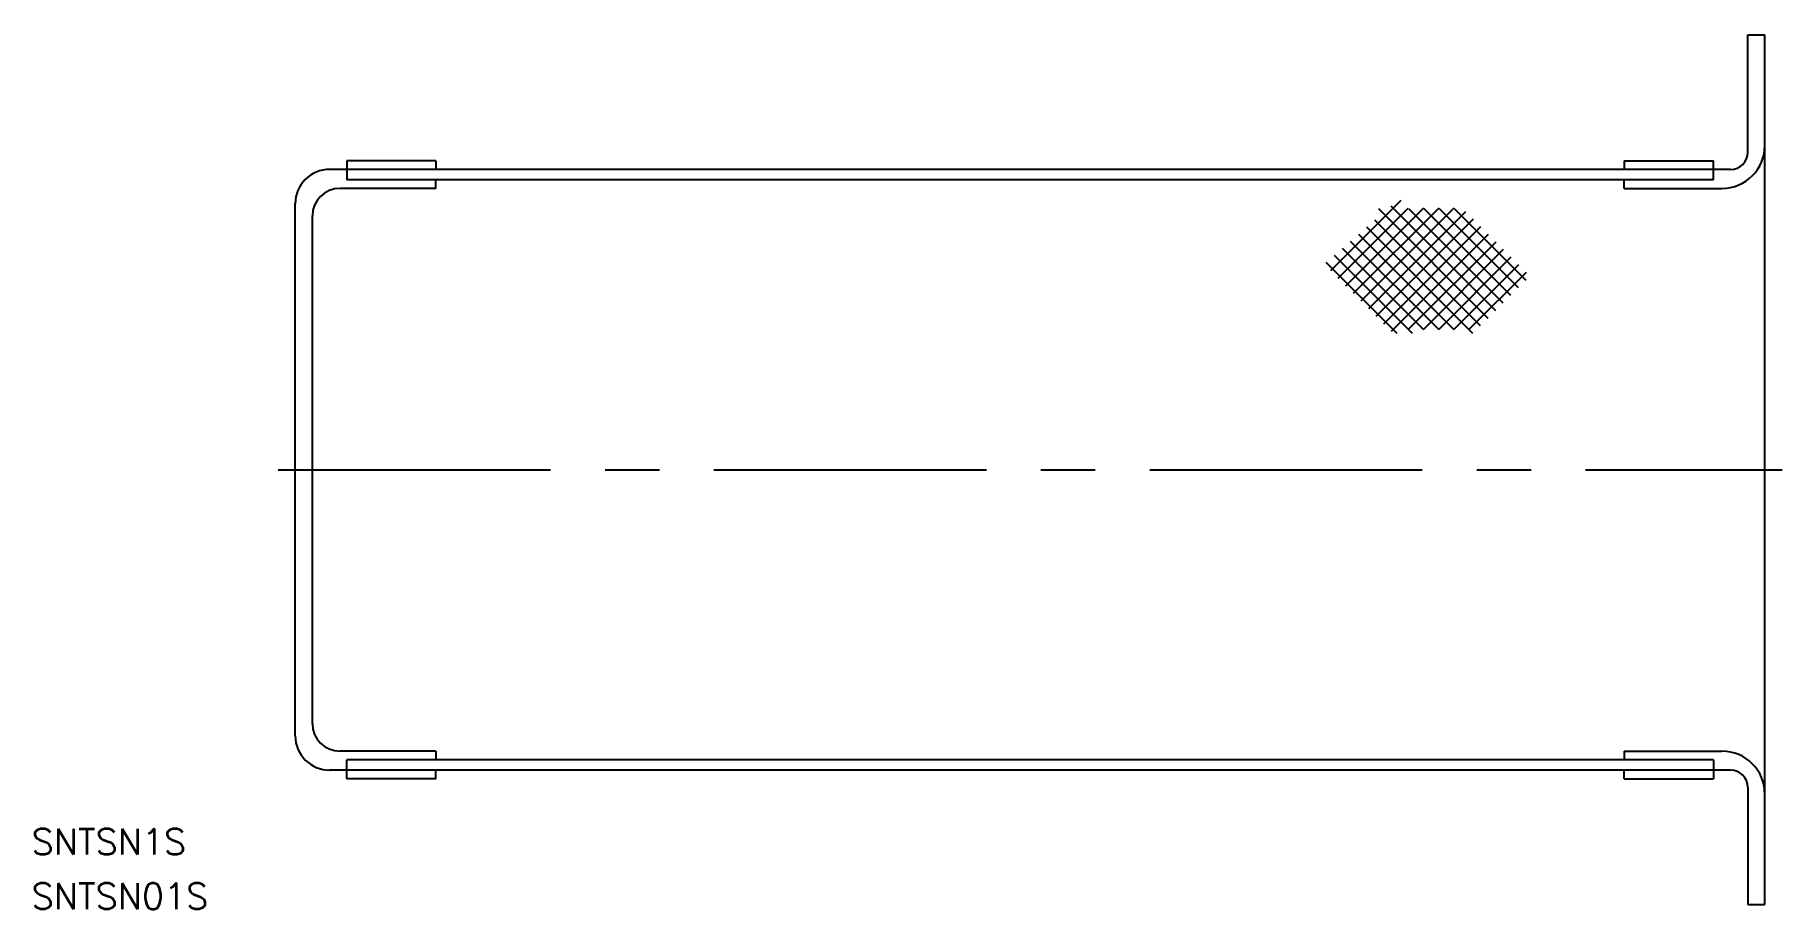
# Model space of a CAD drawing. Extents: x -30 to 173, y -51 to 51.
import ezdxf

# ---------------------------------------------------------------- set-up
doc = ezdxf.new("R2010")
doc.units = 0
doc.linetypes.add('CENTER', pattern=[50.8, 31.75, -6.35, 6.35, -6.35])
doc.layers.get('0').update_dxf_attribs({"linetype": 'CONTINUOUS'})
doc.layers.add('CENTER', color=1, linetype='CENTER')
doc.styles.get("Standard").update_dxf_attribs({"font": 'txt.shx', "height": 3, "bigfont": 'bigfont.shx'})

msp = doc.modelspace()

# ---------------------------------------------------------------- linework, layer by layer
at = {"color": 7, "linetype": 'CONTINUOUS'}
for p, q in [((169.29, 37), (169.29, 50.66)), ((169.29, 50.66), (171.29, 50.66)), ((171.29, -50.66), (171.29, 50.66)), ((167.29, 35), (4, 35)), ((16.4, 36), (6, 36)), ((6, 36), (6, 33.79)), ((16.4, 36), (16.4, 35)), ((154.9, 36), (165.29, 36)), ((154.9, 36), (154.9, 35)), ((165.29, 33.79), (165.29, 36)), ((16.4, 32.79), (5.2, 32.79)), ((165.29, 33.79), (6, 33.79)), ((16.4, 32.79), (16.4, 33.79)), ((154.9, 32.79), (154.9, 33.79)), ((154.9, 32.79), (166.29, 32.79)), ((0, -31), (0, 31)), ((128.85, 31.37), (120.65, 23.17)), ((127.69, 30.76), (139.88, 18.57)), ((127.69, 30.76), (139.88, 18.57)), ((2, -29.59), (2, 29.59)), ((129.69, 30.44), (121.53, 22.28)), ((131.5, 30.48), (122.42, 21.4)), ((133.27, 30.48), (123.3, 20.52)), ((135.03, 30.48), (124.18, 19.63)), ((136.38, 30.07), (125.07, 18.75)), ((125.8, 29.11), (138.11, 16.8)), ((137.27, 29.18), (125.95, 17.86)), ((126.24, 30.44), (138.99, 17.68)), ((129.77, 30.44), (140.76, 19.45)), ((131.5, 30.48), (141.65, 20.33)), ((131.5, 30.48), (141.65, 20.33)), ((133.31, 30.44), (142.53, 21.22)), ((135.07, 30.44), (143.41, 22.1)), ((122.96, 26.64), (133.27, 16.34)), ((123.91, 27.46), (135.03, 16.34)), ((123.91, 27.46), (135.03, 16.34)), ((124.85, 28.29), (137.23, 15.92)), ((138.15, 28.3), (126.83, 16.98)), ((139.04, 27.41), (127.72, 16.1)), ((139.92, 26.53), (129.73, 16.34)), ((121.08, 25), (125.31, 20.76)), ((122.02, 25.82), (131.5, 16.34)), ((140.8, 25.65), (131.5, 16.34)), ((141.69, 24.76), (133.27, 16.34)), ((120.13, 24.17), (124.43, 19.88)), ((142.57, 23.88), (135.03, 16.34)), ((143.46, 22.99), (136.8, 16.34)), ((125.31, 20.76), (130.16, 15.91)), ((124.43, 19.88), (128.39, 15.91)), ((16.4, -32.79), (5.2, -32.79)), ((165.29, -33.79), (6, -33.79)), ((6, -36), (6, -33.79)), ((16.4, -32.79), (16.4, -33.79)), ((154.9, -32.79), (166.29, -32.79)), ((154.9, -32.79), (154.9, -33.79)), ((165.29, -33.79), (165.29, -36)), ((167.29, -35), (4, -35)), ((16.4, -36), (6, -36)), ((16.4, -36), (16.4, -35)), ((154.9, -36), (154.9, -35)), ((154.9, -36), (165.29, -36)), ((169.29, -37), (169.29, -50.66)), ((169.29, -50.66), (171.29, -50.66))]:
    msp.add_line(p, q, dxfattribs=at)
for centre, radius, start, end in [((166.29, 37.79), 5, 270, 0), ((167.29, 37), 2, 270, 0), ((4, 31), 4, 90, 180), ((5.2, 29.59), 3.2, 90, 180), ((5.2, -29.59), 3.2, 180, 270), ((4, -31), 4, 180, 270), ((166.29, -37.79), 5, 0, 90), ((167.29, -37), 2, 360, 90)]:
    msp.add_arc(centre, radius, start, end, dxfattribs=at)
at = {"layer": 'CENTER', "color": 1, "linetype": 'CENTER'}
msp.add_line((-2, 0), (173.29, 0), dxfattribs=at)

# ---------------------------------------------------------------- texts
at = {"color": 7, "linetype": 'CONTINUOUS'}
for s, p in [('SNTSN1S', (-30.73, -44.84)), ('SNTSN01S', (-30.73, -51.19))]:
    msp.add_text(s, height=3, dxfattribs=at).set_placement(p)

doc.saveas('drawing.dxf')
